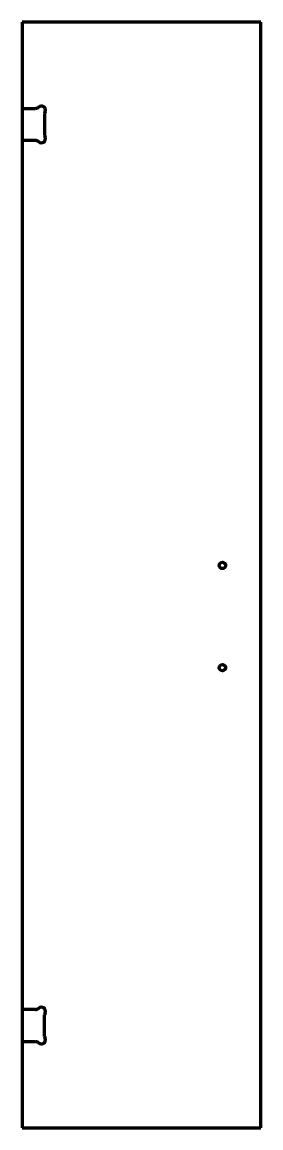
# Model space of a CAD drawing. Header units: inches. Extents: x 0 to 18.6, y 0 to 86.5.
import ezdxf

# ---------------------------------------------------------------- set-up
doc = ezdxf.new("R2010")
doc.units = ezdxf.units.IN
doc.header["$MEASUREMENT"] = 0
doc.layers.add('1', color=7, linetype='Continuous')

msp = doc.modelspace()

# ---------------------------------------------------------------- linework, layer by layer
at = {"color": 7, "lineweight": 90}
for p, q in [((0, 86.5), (0, 0)), ((18.625, 86.5), (0, 86.5)), ((18.625, 0), (18.625, 86.5)), ((0, 0), (18.625, 0))]:
    msp.add_line(p, q, dxfattribs=at)
at = {"layer": '1', "color": 7, "lineweight": 90}
for p, q in [((0, 79.75), (1.028, 79.75)), ((1.75, 79.339), (1.75, 77.661)), ((1.028, 77.25), (0, 77.25)), ((1.028, 9.25), (0, 9.25)), ((1.75, 7.161), (1.75, 8.839)), ((0, 6.75), (1.028, 6.75))]:
    msp.add_line(p, q, dxfattribs=at)
at = {"layer": '1', "color": 1, "lineweight": 90}
for centre in [(15.625, 44), (15.625, 36)]:
    msp.add_circle(centre, 0.25, dxfattribs=at)
at = {"layer": '1', "color": 7, "lineweight": 90}
for centre, radius, start, end in [((1.028, 80.125), 0.375, 270, 313.34176), ((1.5, 79.625), 0.312, 335.38002, 493.34176), ((2.125, 79.339), 0.375, 155.38002, 180), ((1.028, 76.875), 0.375, 46.65824, 90), ((1.5, 77.375), 0.312, 226.65824, 384.61998), ((2.125, 77.661), 0.375, 180, 204.61998), ((1.028, 9.625), 0.375, 270, 313.34176), ((1.5, 9.125), 0.312, 335.38002, 493.34176), ((2.125, 8.839), 0.375, 155.38002, 180), ((1.5, 6.875), 0.312, 226.65824, 384.61998), ((2.125, 7.161), 0.375, 180, 204.61998), ((1.028, 6.375), 0.375, 46.65824, 90)]:
    msp.add_arc(centre, radius, start, end, dxfattribs=at)

doc.saveas('drawing.dxf')
